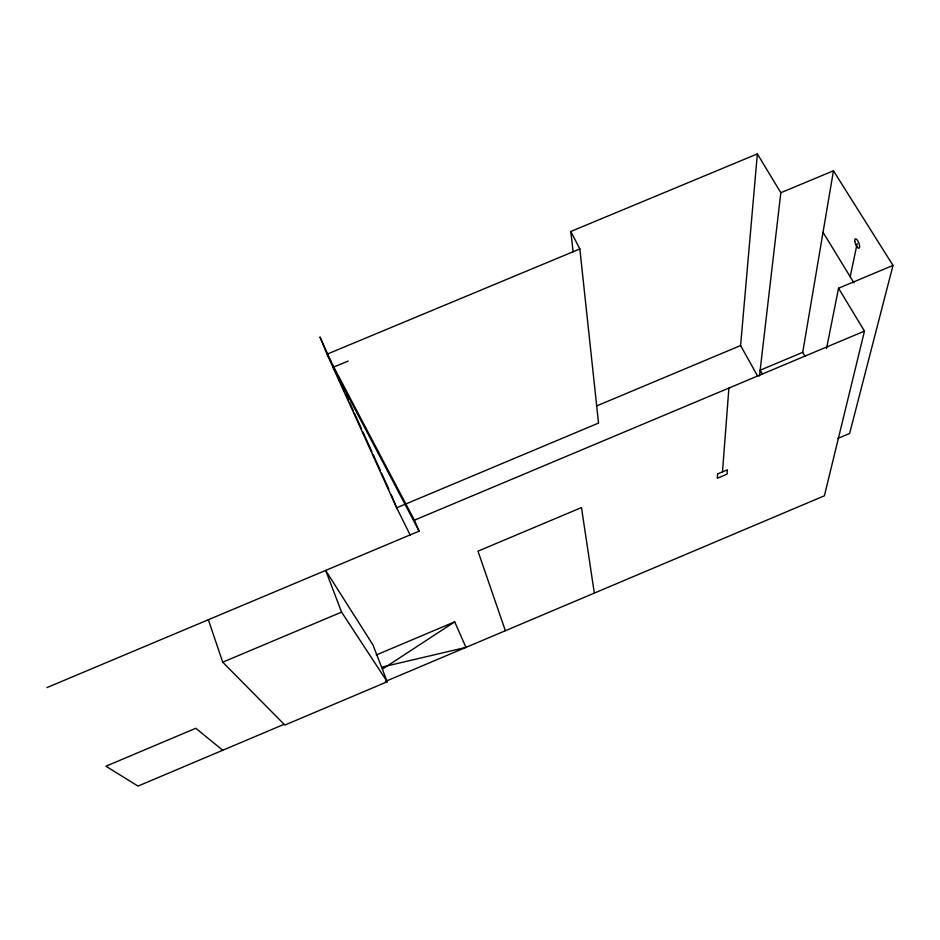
<?xml version="1.0" encoding="UTF-8"?>
<svg xmlns="http://www.w3.org/2000/svg" width="940" height="940" viewBox="0 0 940 940"><rect width="100%" height="100%" fill="white"/><g stroke="black" fill="none" stroke-linecap="round" stroke-linejoin="round"><path stroke-width="1.41" d="M722.484 471.892L728.9 388.067M757.722 376.247L740.591 345.556L757.358 153.901L570.792 231.487L573.13 251.767M759.473 375.941L780.823 192.724L757.358 153.901M804.91 356.143L802.713 352.336L833.463 170.786L780.823 192.724M826.519 348.54L838.55 288.228L893 265.409L833.463 170.786M850.195 276.724L857.174 243.554M838.55 288.228L864.471 331.115L824.404 495.791L385.353 681.477M893 265.409L849.631 433.469L837.705 438.498M382.662 668.963L454.702 621.845L465.958 647.39L381.863 667.13M376.235 654.98L454.702 621.845M283.774 724.446L138.004 786.099L105.926 766.218L195.79 728.265L222.745 750.261M387.233 681.759L341.584 612.116L325.663 570.427L372.957 644.934L387.233 681.759L284.867 725.057L222.721 662.183L208.363 619.73M47 687.563L419.123 531.135L414.387 520.196L327.049 354.18L319.964 336.966L331.444 362.358M222.721 662.183L341.584 612.116M596.571 405.963L740.591 345.556M802.713 352.336L760.143 370.219L762.293 374.049M414.387 520.196L864.471 331.115M570.792 231.487L579.851 248.947L327.049 354.18L396.668 507.812L410.263 535.212M348.117 361.089L333.03 367.376L419.123 531.135M823.041 232.309L853.978 282.928M332.654 365.026L334.476 369.032M335.674 371.711L339.904 381.064M341.114 383.731L344.745 391.757M345.955 394.424L348.364 399.77M349.574 402.438L353.205 410.463M354.415 413.13L361.665 429.169M362.875 431.836L371.935 451.882M373.145 454.561L380.395 470.588M381.605 473.267L388.855 489.294M391.216 494.628L396.668 507.812L598.533 423.082L579.851 248.947M505.368 630.728L477.978 551.169L581.484 507.565L594.327 593.105M717.561 473.96L717.267 478.26L727.043 474.136L727.407 469.812L717.561 473.96M854.789 241.392A5.053 1.751 68.5 0 0 858.89 248.289A5.053 1.751 68.5 0 0 857.868 240.969A5.053 1.751 68.5 0 0 854.789 241.392"/></g></svg>
